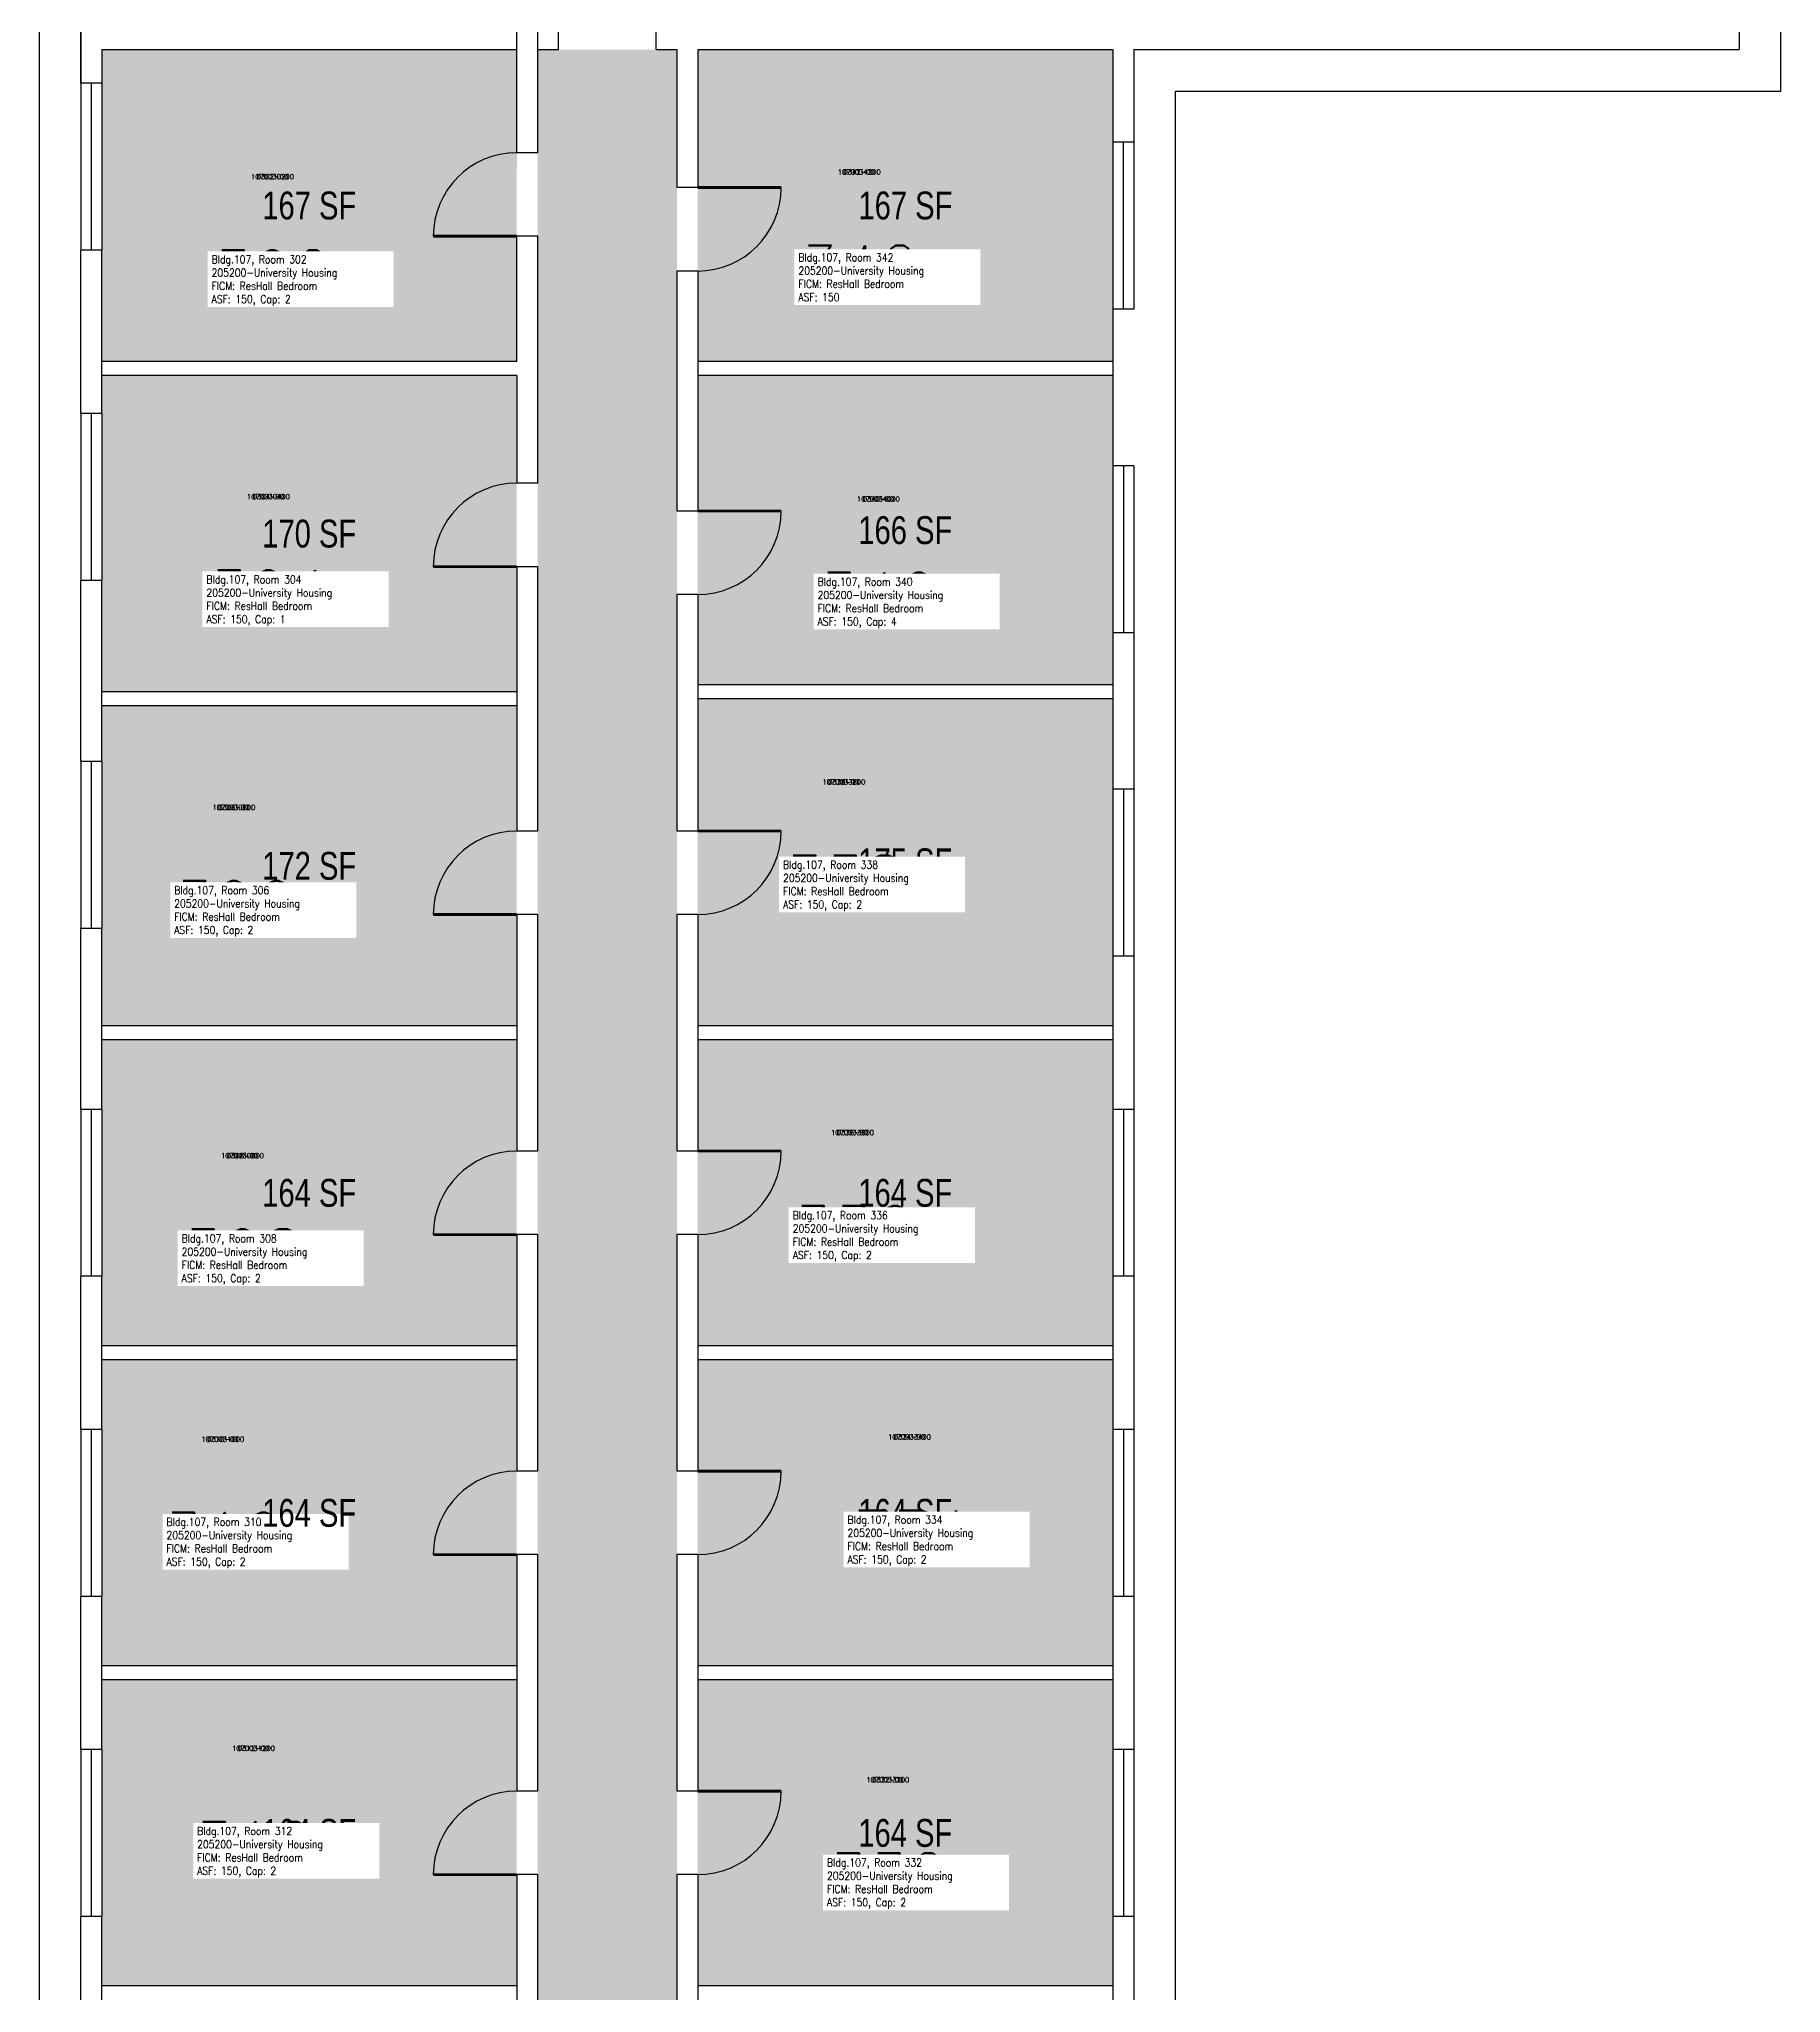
# Model space of a CAD drawing. Header units: inches. Extents: x -18 to 733, y -18 to 3747.
# Drawn here: x -18 to 733, y 938 to 1780 of the extents above; entities that cross this region are included whole.
import ezdxf
from ezdxf.enums import TextEntityAlignment as Align

# ---------------------------------------------------------------- set-up
doc = ezdxf.new("R2010")
doc.units = ezdxf.units.IN
doc.header["$LTSCALE"] = 0.25
doc.header["$MEASUREMENT"] = 0
for name, color, linetype in [('A-DOOR', 2, 'CONTINUOUS'), ('A-GLAZ', 1, 'CONTINUOUS'), ('A-GLAZ-SILL', 2, 'CONTINUOUS'), ('A-IDEN-RNUM', 7, 'CONTINUOUS'), ('A-IDEN-SNUM', 4, 'CONTINUOUS'), ('A-IDEN-VNUM', 4, 'CONTINUOUS'), ('A-ROOF', 2, 'CONTINUOUS'), ('A-WALL', 5, 'CONTINUOUS'), ('AREA-TEXT', 3, 'CONTINUOUS'), ('Rooms-Category-Color', 7, 'CONTINUOUS'), ('Rooms-College-Color', 7, 'CONTINUOUS'), ('Rooms-Department-Color', 7, 'CONTINUOUS'), ('Rooms-Division-Color', 7, 'CONTINUOUS'), ('Rooms-Information', 7, 'CONTINUOUS')]:
    doc.layers.add(name, color=color, linetype=linetype)
doc.styles.add('AREA', font='arial.ttf', dxfattribs={"width": 0.75, "height": 12})
doc.styles.add('ROOMSNUMBER', font='SIMPLEX.shx', dxfattribs={"height": 0.18})
doc.styles.add('ROOMVNUMBER', font='simplex.shx', dxfattribs={"width": 0.85})

msp = doc.modelspace()

# ---------------------------------------------------------------- hatches: boundary and pattern name
at = {"layer": 'Rooms-Category-Color', "true_color": 0x728ef3}
for points in [[(188, 1776), (9, 1776), (9, 1747.99), (9, 1675.99), (9, 1641.5), (187.96, 1641.5)], [(445.08, 1666.5), (445.08, 1738.5), (445.08, 1776), (266.04, 1776), (265.96, 1641.5), (445, 1641.5)], [(187.96, 1635.5), (9, 1635.5), (9, 1605.5), (9, 1533.5), (9, 1499.01), (187.96, 1499.01)], [(445, 1526), (445, 1598), (445, 1635.5), (265.96, 1635.5), (265.96, 1502.01), (445, 1502.01)], [(187.96, 1493.01), (9, 1493.01), (9, 1469.01), (9, 1397.01), (9, 1355), (187.96, 1355)], [(445, 1385), (445, 1457), (445, 1496.01), (265.96, 1496), (265.96, 1355), (445, 1355)], [(187.96, 1349), (9, 1349), (9, 1319), (9, 1247), (9, 1217), (187.96, 1217)], [(445, 1247), (445, 1319), (445, 1349), (265.96, 1349), (265.96, 1217), (445, 1217)], [(187.96, 1211), (9, 1211), (9, 1181), (9, 1109), (9, 1079), (187.96, 1079)], [(445, 1109), (445, 1181), (445, 1211), (265.96, 1211), (265.96, 1079), (445, 1079)], [(187.96, 1073), (9, 1073), (9, 1043), (9, 971), (9, 941), (187.96, 941)], [(445, 971), (445, 1043), (445, 1073), (265.96, 1073), (265.96, 941), (445, 941)]]:
    msp.add_hatch(color=171, dxfattribs=at).paths.add_polyline_path(points)
at = {"layer": 'Rooms-Category-Color', "true_color": 0xadadad}
msp.add_hatch(color=253, dxfattribs=at).paths.add_polyline_path([(257.04, 1776), (196.96, 1776), (196.96, 1773), (196.96, 155), (197, 155), (197, 9), (257, 9), (256.96, 527), (268.96, 527), (268.96, 556), (256.96, 556)])
at = {"layer": 'Rooms-College-Color', "true_color": 0xadadad}
for points in [[(188, 1776), (9, 1776), (9, 1747.99), (9, 1675.99), (9, 1641.5), (187.96, 1641.5)], [(257.04, 1776), (196.96, 1776), (196.96, 1773), (196.96, 155), (197, 155), (197, 9), (257, 9), (256.96, 527), (268.96, 527), (268.96, 556), (256.96, 556)], [(445.08, 1666.5), (445.08, 1738.5), (445.08, 1776), (266.04, 1776), (265.96, 1641.5), (445, 1641.5)], [(187.96, 1635.5), (9, 1635.5), (9, 1605.5), (9, 1533.5), (9, 1499.01), (187.96, 1499.01)], [(445, 1526), (445, 1598), (445, 1635.5), (265.96, 1635.5), (265.96, 1502.01), (445, 1502.01)], [(187.96, 1493.01), (9, 1493.01), (9, 1469.01), (9, 1397.01), (9, 1355), (187.96, 1355)], [(445, 1385), (445, 1457), (445, 1496.01), (265.96, 1496), (265.96, 1355), (445, 1355)], [(187.96, 1349), (9, 1349), (9, 1319), (9, 1247), (9, 1217), (187.96, 1217)], [(445, 1247), (445, 1319), (445, 1349), (265.96, 1349), (265.96, 1217), (445, 1217)], [(187.96, 1211), (9, 1211), (9, 1181), (9, 1109), (9, 1079), (187.96, 1079)], [(445, 1109), (445, 1181), (445, 1211), (265.96, 1211), (265.96, 1079), (445, 1079)], [(187.96, 1073), (9, 1073), (9, 1043), (9, 971), (9, 941), (187.96, 941)], [(445, 971), (445, 1043), (445, 1073), (265.96, 1073), (265.96, 941), (445, 941)]]:
    msp.add_hatch(color=253, dxfattribs=at).paths.add_polyline_path(points)
at = {"layer": 'Rooms-Department-Color', "true_color": 0x604aed}
for points in [[(188, 1776), (9, 1776), (9, 1747.99), (9, 1675.99), (9, 1641.5), (187.96, 1641.5)], [(445.08, 1666.5), (445.08, 1738.5), (445.08, 1776), (266.04, 1776), (265.96, 1641.5), (445, 1641.5)], [(187.96, 1635.5), (9, 1635.5), (9, 1605.5), (9, 1533.5), (9, 1499.01), (187.96, 1499.01)], [(445, 1526), (445, 1598), (445, 1635.5), (265.96, 1635.5), (265.96, 1502.01), (445, 1502.01)], [(187.96, 1493.01), (9, 1493.01), (9, 1469.01), (9, 1397.01), (9, 1355), (187.96, 1355)], [(445, 1385), (445, 1457), (445, 1496.01), (265.96, 1496), (265.96, 1355), (445, 1355)], [(187.96, 1349), (9, 1349), (9, 1319), (9, 1247), (9, 1217), (187.96, 1217)], [(445, 1247), (445, 1319), (445, 1349), (265.96, 1349), (265.96, 1217), (445, 1217)], [(187.96, 1211), (9, 1211), (9, 1181), (9, 1109), (9, 1079), (187.96, 1079)], [(445, 1109), (445, 1181), (445, 1211), (265.96, 1211), (265.96, 1079), (445, 1079)], [(187.96, 1073), (9, 1073), (9, 1043), (9, 971), (9, 941), (187.96, 941)], [(445, 971), (445, 1043), (445, 1073), (265.96, 1073), (265.96, 941), (445, 941)]]:
    msp.add_hatch(color=173, dxfattribs=at).paths.add_polyline_path(points)
at = {"layer": 'Rooms-Department-Color', "true_color": 0xacacac}
msp.add_hatch(color=253, dxfattribs=at).paths.add_polyline_path([(257.04, 1776), (196.96, 1776), (196.96, 1773), (196.96, 155), (197, 155), (197, 9), (257, 9), (256.96, 527), (268.96, 527), (268.96, 556), (256.96, 556)])
at = {"layer": 'Rooms-Division-Color', "true_color": 0x604aed}
for points in [[(188, 1776), (9, 1776), (9, 1747.99), (9, 1675.99), (9, 1641.5), (187.96, 1641.5)], [(445.08, 1666.5), (445.08, 1738.5), (445.08, 1776), (266.04, 1776), (265.96, 1641.5), (445, 1641.5)], [(187.96, 1635.5), (9, 1635.5), (9, 1605.5), (9, 1533.5), (9, 1499.01), (187.96, 1499.01)], [(445, 1526), (445, 1598), (445, 1635.5), (265.96, 1635.5), (265.96, 1502.01), (445, 1502.01)], [(187.96, 1493.01), (9, 1493.01), (9, 1469.01), (9, 1397.01), (9, 1355), (187.96, 1355)], [(445, 1385), (445, 1457), (445, 1496.01), (265.96, 1496), (265.96, 1355), (445, 1355)], [(187.96, 1349), (9, 1349), (9, 1319), (9, 1247), (9, 1217), (187.96, 1217)], [(445, 1247), (445, 1319), (445, 1349), (265.96, 1349), (265.96, 1217), (445, 1217)], [(187.96, 1211), (9, 1211), (9, 1181), (9, 1109), (9, 1079), (187.96, 1079)], [(445, 1109), (445, 1181), (445, 1211), (265.96, 1211), (265.96, 1079), (445, 1079)], [(187.96, 1073), (9, 1073), (9, 1043), (9, 971), (9, 941), (187.96, 941)], [(445, 971), (445, 1043), (445, 1073), (265.96, 1073), (265.96, 941), (445, 941)]]:
    msp.add_hatch(color=173, dxfattribs=at).paths.add_polyline_path(points)
at = {"layer": 'Rooms-Division-Color', "true_color": 0xadadad}
msp.add_hatch(color=253, dxfattribs=at).paths.add_polyline_path([(257.04, 1776), (196.96, 1776), (196.96, 1773), (196.96, 155), (197, 155), (197, 9), (257, 9), (256.96, 527), (268.96, 527), (268.96, 556), (256.96, 556)])

# ---------------------------------------------------------------- linework, layer by layer
at = {"layer": 'A-DOOR', "const_width": 1.2}
for points in [[(265.96, 1716.49), (301.96, 1716.49)], [(187.96, 1695.49), (151.96, 1695.49)], [(265.96, 1577), (301.96, 1577)], [(187.96, 1553), (151.96, 1553)], [(265.96, 1439), (301.96, 1439)], [(187.96, 1403), (151.96, 1403)], [(265.96, 1301), (301.96, 1301)], [(187.96, 1265), (151.96, 1265)], [(265.96, 1163), (301.96, 1163)], [(187.96, 1127), (151.96, 1127)], [(265.96, 1025), (301.96, 1025)], [(187.96, 989), (151.96, 989)]]:
    msp.add_lwpolyline(points, dxfattribs=at)
at = {"layer": 'A-DOOR'}
for centre, start, end in [((187.96, 1695.49), 90, 180), ((265.96, 1716.49), 270, 360), ((187.96, 1553), 90, 180), ((265.96, 1577), 270, 360), ((187.96, 1403), 90, 180), ((265.96, 1439), 270, 360), ((187.96, 1265), 90, 180), ((265.96, 1301), 270, 360), ((187.96, 1127), 90, 180), ((265.96, 1163), 270, 360), ((187.96, 989), 90, 180), ((265.96, 1025), 270, 360)]:
    msp.add_arc(centre, 36, start, end, dxfattribs=at)
at = {"layer": 'A-GLAZ'}
for p, q in [((4.49, 1761.5), (4.49, 1689.5)), ((449.47, 1735.97), (449.47, 1663.97)), ((4.5, 1689.5), (4.5, 1689.48)), ((449.5, 1663.99), (449.5, 1663.97)), ((4.49, 1619.01), (4.49, 1547.01)), ((449.5, 1596.48), (449.5, 1524.48)), ((4.5, 1547.01), (4.5, 1547)), ((4.5, 1469), (4.5, 1397)), ((449.5, 1456.98), (449.5, 1384.98)), ((4.5, 1318.98), (4.5, 1246.98)), ((449.5, 1319), (449.5, 1246.98)), ((4.5, 1180.98), (4.5, 1108.98)), ((449.5, 1180.98), (449.5, 1108.98)), ((4.5, 1042.98), (4.5, 970.98)), ((449.5, 1042.98), (449.5, 970.98))]:
    msp.add_line(p, q, dxfattribs=at)
at = {"layer": 'A-GLAZ-SILL'}
for p, q in [((0, 1761.5), (0, 1689.5)), ((9, 1761.5), (9, 1689.5)), ((445, 1735.99), (445, 1663.99)), ((454, 1735.99), (454, 1663.99)), ((0, 1619.01), (0, 1547.01)), ((9, 1619.01), (9, 1547.01)), ((445, 1596.49), (445, 1524.49)), ((454, 1596.49), (454, 1524.49)), ((0, 1469.01), (0, 1397.01)), ((9, 1469.01), (9, 1397.01)), ((445, 1457), (445, 1385)), ((454, 1457), (454, 1385)), ((0, 1319), (0, 1247)), ((9, 1319), (9, 1247)), ((445, 1319), (445, 1247)), ((454, 1319), (454, 1247)), ((0, 1181), (0, 1109)), ((9, 1181), (9, 1109)), ((445, 1181), (445, 1109)), ((454, 1181), (454, 1109)), ((0, 1043), (0, 971)), ((9, 1043), (9, 971)), ((445, 1043), (445, 971)), ((454, 1043), (454, 971))]:
    msp.add_line(p, q, dxfattribs=at)
at = {"layer": 'A-ROOF'}
msp.add_lwpolyline([(733, 1932), (660, 1932), (660, 3632), (472, 3632), (472, 3747), (170, 3747), (170, 1803), (-18, 1803), (-18, -18), (284, -18), (284, 97), (472, 97), (472, 1758), (733, 1758)], close=True, dxfattribs=at)
at = {"layer": 'A-WALL'}
for p, q in [((188, 1731.49), (188, 2122)), ((197, 1731.49), (197, 2122)), ((715, 1914), (715, 1776)), ((0, 1761.5), (0, 1785)), ((0, 1785), (0, 1761.5)), ((206.02, 1776), (206.02, 1785)), ((248.02, 1776), (248.02, 1785)), ((9, 1776), (187.96, 1776)), ((9, 1776), (188, 1776)), ((9, 1776), (9, 1761.5)), ((197, 1776), (206.02, 1776)), ((248.02, 1776), (257.04, 1776)), ((257.04, 1776), (257.04, 1716.49)), ((266.04, 1776), (266.04, 1716.49)), ((266.04, 1776), (445, 1776)), ((445, 1776), (445, 1735.99)), ((445.04, 1776), (445.08, 1776)), ((453.96, 1776), (715, 1776)), ((453.96, 1776), (453.96, 1735.99)), ((9, 1761.5), (0, 1761.5)), ((453.96, 1735.99), (445, 1735.99)), ((197, 1731.49), (187.96, 1731.49)), ((266.04, 1716.49), (257.04, 1716.49)), ((197, 1695.49), (187.96, 1695.49)), ((188, 1641.5), (188, 1695.49)), ((197, 1589), (197, 1695.49)), ((0, 1619.01), (0, 1689.5)), ((9, 1689.5), (0, 1689.5)), ((9, 1619.01), (9, 1689.5)), ((265.96, 1680.49), (256.96, 1680.49)), ((256.96, 1680.49), (256.96, 1577)), ((265.96, 1680.49), (265.96, 1577)), ((454, 1663.99), (445, 1663.99)), ((445, 1663.99), (445, 1596.49)), ((188, 1641.5), (9, 1641.5)), ((187.96, 1635.5), (9, 1635.5)), ((187.96, 1635.5), (187.96, 1589)), ((445, 1641.5), (265.96, 1641.5)), ((445, 1635.5), (265.96, 1635.5)), ((9, 1619.01), (0, 1619.01)), ((453.96, 1596.49), (445, 1596.49)), ((197, 1589), (187.96, 1589)), ((265.96, 1577), (256.96, 1577)), ((187.96, 1553), (187.96, 1439)), ((196.96, 1553), (187.96, 1553)), ((196.96, 1553), (196.96, 1439)), ((0, 1469.01), (0, 1547.01)), ((9, 1547.01), (0, 1547.01)), ((9, 1469.01), (9, 1547.01)), ((265.96, 1541), (256.96, 1541)), ((256.96, 1541), (256.96, 1439)), ((265.96, 1541), (265.96, 1439)), ((454, 1524.49), (445, 1524.49)), ((445, 1524.49), (445, 1457)), ((454, 1524.49), (454, 1457)), ((445, 1502.01), (265.96, 1502.01)), ((187.96, 1499.01), (9, 1499.01)), ((187.96, 1493.01), (9, 1493.01)), ((445, 1496.01), (265.96, 1496.01)), ((9, 1469.01), (0, 1469.01)), ((453.96, 1457), (445, 1457)), ((196.96, 1439), (187.96, 1439)), ((265.96, 1439), (256.96, 1439)), ((196.96, 1403), (187.96, 1403)), ((187.96, 1403), (187.96, 1301)), ((196.96, 1403), (196.96, 1301)), ((265.96, 1403), (256.96, 1403)), ((256.96, 1403), (256.96, 1301)), ((265.96, 1403), (265.96, 1301)), ((0, 1319), (0, 1397.01)), ((9, 1397.01), (0, 1397.01)), ((9, 1319), (9, 1397.01)), ((454, 1385), (445, 1385)), ((445, 1385), (445, 1319)), ((454, 1385), (454, 1319)), ((187.96, 1355), (9, 1355)), ((187.96, 1349), (9, 1349)), ((445, 1355), (265.96, 1355)), ((445, 1349), (265.96, 1349)), ((9, 1319), (0, 1319)), ((454, 1319), (445, 1319)), ((196.96, 1301), (187.96, 1301)), ((265.96, 1301), (256.96, 1301)), ((196.96, 1265), (187.96, 1265)), ((187.96, 1265), (187.96, 1163)), ((196.96, 1265), (196.96, 1163)), ((256.96, 1265), (256.96, 1163)), ((265.96, 1265), (256.96, 1265)), ((265.96, 1265), (265.96, 1163)), ((9, 1247), (0, 1247)), ((0, 1181), (0, 1247)), ((9, 1181), (9, 1247)), ((454, 1247), (445, 1247)), ((445, 1247), (445, 1181)), ((454, 1247), (454, 1181)), ((187.96, 1217), (9, 1217)), ((445, 1217), (265.96, 1217)), ((187.96, 1211), (9, 1211)), ((445, 1211), (265.96, 1211)), ((9, 1181), (0, 1181)), ((454, 1181), (445, 1181)), ((196.96, 1163), (187.96, 1163)), ((265.96, 1163), (256.96, 1163)), ((196.96, 1127), (187.96, 1127)), ((187.96, 1127), (187.96, 1025)), ((196.96, 1127), (196.96, 1025)), ((265.96, 1127), (256.96, 1127)), ((256.96, 1127), (256.96, 1025)), ((265.96, 1127), (265.96, 1025)), ((0, 1043), (0, 1109)), ((9, 1109), (0, 1109)), ((9, 1043), (9, 1109)), ((454, 1109), (445, 1109)), ((445, 1109), (445, 1043)), ((454, 1109), (454, 1043)), ((187.96, 1079), (9, 1079)), ((445, 1079), (265.96, 1079)), ((187.96, 1073), (9, 1073)), ((445, 1073), (265.96, 1073)), ((9, 1043), (0, 1043)), ((454, 1043), (445, 1043)), ((196.96, 1025), (187.96, 1025)), ((265.96, 1025), (256.96, 1025)), ((196.96, 989), (187.96, 989)), ((187.96, 989), (187.96, 887)), ((196.96, 989), (196.96, 887)), ((265.96, 989), (256.96, 989)), ((256.96, 989), (256.96, 923)), ((265.96, 989), (265.96, 923)), ((9, 971), (0, 971)), ((0, 905), (0, 971)), ((9, 905), (9, 971)), ((454, 971), (445, 971)), ((445, 971), (445, 782)), ((454, 971), (454, 782)), ((187.96, 941), (9, 941)), ((445, 941), (265.96, 941))]:
    msp.add_line(p, q, dxfattribs=at)

# ---------------------------------------------------------------- texts
at = {"layer": 'A-IDEN-RNUM', "style": 'ROOMSNUMBER'}
for s, p in [('0302-00', (82.61, 1721.19)), ('0342-00', (335.61, 1723.19)), ('0304-00', (80.87, 1583.18)), ('0340-00', (343.87, 1582.18)), ('0338-00', (329, 1460.16)), ('0306-00', (66, 1449.16)), ('0336-00', (332.7, 1309.01)), ('0308-00', (69.7, 1299.01)), ('0310-00', (61.22, 1176.77)), ('0334-00', (357.27, 1177.74)), ('0312-00', (74.44, 1043.49)), ('0332-00', (347.94, 1029.9))]:
    msp.add_text(s, height=2.16, dxfattribs=at).set_placement(p, align=Align.MIDDLE)
at = {"layer": 'A-IDEN-SNUM', "style": 'ROOMSNUMBER'}
for s, p in [('1070030200', (82.61, 1721.19)), ('1070034200', (335.61, 1723.19)), ('1070030400', (80.87, 1583.18)), ('1070034000', (343.87, 1582.18)), ('1070033800', (329, 1460.16)), ('1070030600', (66, 1449.16)), ('1070033600', (332.7, 1309.01)), ('1070030800', (69.7, 1299.01)), ('1070031000', (61.22, 1176.77)), ('1070033400', (357.27, 1177.74)), ('1070031200', (74.44, 1043.49)), ('1070033200', (347.94, 1029.9))]:
    msp.add_text(s, height=2.16, dxfattribs=at).set_placement(p, align=Align.MIDDLE)
at = {"layer": 'A-IDEN-VNUM', "style": 'ROOMVNUMBER', "width": 0.85}
for s, p in [('302', (82.61, 1677.51)), ('342', (335.61, 1679.51)), ('304', (80.87, 1539.5)), ('340', (343.87, 1538.5)), ('338', (329, 1416.48)), ('306', (66, 1405.48)), ('336', (332.7, 1265.33)), ('308', (69.7, 1255.33)), ('334', (357.27, 1134.06)), ('310', (61.22, 1133.09)), ('312', (74.44, 999.81)), ('332', (347.94, 986.22))]:
    msp.add_text(s, height=24, dxfattribs=at).set_placement(p, align=Align.MIDDLE)
at = {"layer": 'AREA-TEXT', "style": 'AREA', "width": 0.75}
for s, p in [('167 SF', (98.5, 1708.75)), ('167 SF', (355.52, 1708.75)), ('170 SF', (98.48, 1567.26)), ('166 SF', (355.48, 1568.75)), ('172 SF', (98.48, 1424.01)), ('175 SF', (355.48, 1425.5)), ('164 SF', (98.48, 1283)), ('164 SF', (355.48, 1283)), ('164 SF', (98.48, 1145)), ('164 SF', (355.48, 1145)), ('164 SF', (98.48, 1007)), ('164 SF', (355.48, 1007))]:
    msp.add_text(s, height=12, dxfattribs=at).set_placement(p, align=Align.MIDDLE_CENTER)

# ---------------------------------------------------------------- next in the draw order: texts
at = {"layer": 'Rooms-Information', "char_height": 3.4286, "width": 76.8, "attachment_point": 7, "style": 'ROOMVNUMBER', "bg_fill": 3, "box_fill_scale": 1.5, "bg_fill_color": 256, "bg_fill_true_color": 13158600, "bg_fill_transparency": 0}
for s, insert in [('Bldg.107, Room 302^M^J205200-University Housing^M^JFICM: ResHall Bedroom^M^JASF: 150, Cap: 2', (56.38, 1665.51)), ('Bldg.107, Room 342^M^J205200-University Housing^M^JFICM: ResHall Bedroom^M^JASF: 150', (309.38, 1667.51)), ('Bldg.107, Room 304^M^J205200-University Housing^M^JFICM: ResHall Bedroom^M^JASF: 150, Cap: 1', (54.16, 1527.5)), ('Bldg.107, Room 340^M^J205200-University Housing^M^JFICM: ResHall Bedroom^M^JASF: 150, Cap: 4', (317.65, 1526.5)), ('Bldg.107, Room 338^M^J205200-University Housing^M^JFICM: ResHall Bedroom^M^JASF: 150, Cap: 2', (302.77, 1404.48)), ('Bldg.107, Room 306^M^J205200-University Housing^M^JFICM: ResHall Bedroom^M^JASF: 150, Cap: 2', (40.25, 1393.48)), ('Bldg.107, Room 336^M^J205200-University Housing^M^JFICM: ResHall Bedroom^M^JASF: 150, Cap: 2', (306.95, 1253.33)), ('Bldg.107, Room 308^M^J205200-University Housing^M^JFICM: ResHall Bedroom^M^JASF: 150, Cap: 2', (43.47, 1243.33)), ('Bldg.107, Room 310^M^J205200-University Housing^M^JFICM: ResHall Bedroom^M^JASF: 150, Cap: 2', (36.94, 1121.09)), ('Bldg.107, Room 334^M^J205200-University Housing^M^JFICM: ResHall Bedroom^M^JASF: 150, Cap: 2', (330.55, 1122.06)), ('Bldg.107, Room 312^M^J205200-University Housing^M^JFICM: ResHall Bedroom^M^JASF: 150, Cap: 2', (50.15, 987.81)), ('Bldg.107, Room 332^M^J205200-University Housing^M^JFICM: ResHall Bedroom^M^JASF: 150, Cap: 2', (321.71, 974.22))]:
    msp.add_mtext(s, dxfattribs=dict(at, insert=insert))

doc.saveas('drawing.dxf')
